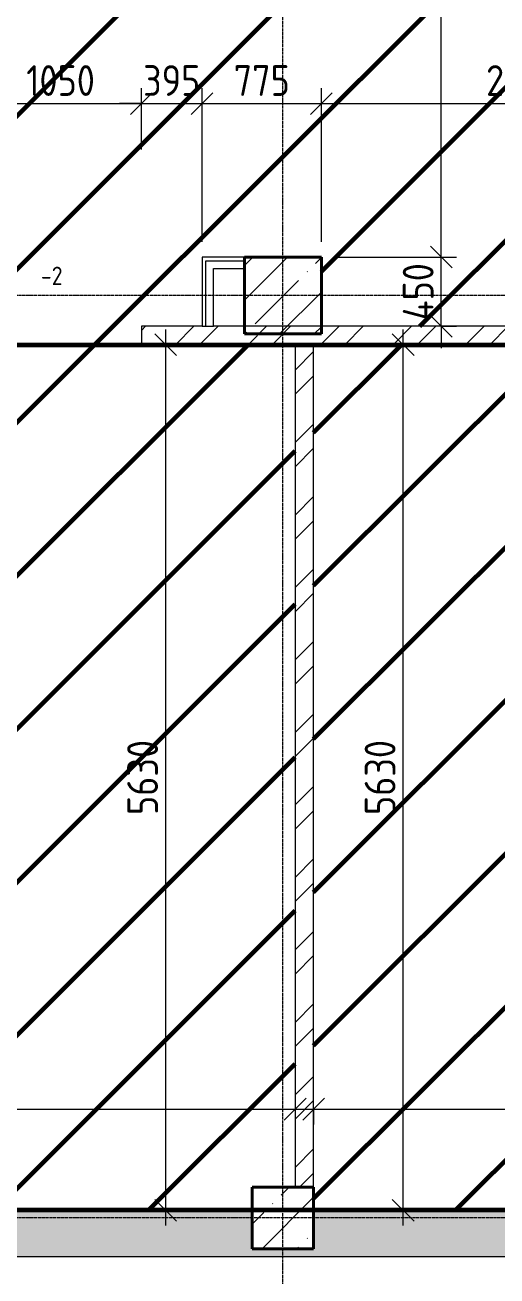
# Model space of a CAD drawing. Header units: millimetres. Extents: x -56773 to 323062, y -262288 to 76460.
# Drawn here: x 32124 to 35191, y -7372 to 765 of the extents above; entities that cross this region are included whole.
import ezdxf

# ---------------------------------------------------------------- set-up
doc = ezdxf.new("R2010")
doc.units = ezdxf.units.MM
doc.linetypes.add('ADSK_Линия сетки', pattern=[25, 20, -2.5, 0, -2.5])
for name, color, linetype, lineweight in [('1.1) Шлифовка потолка', 5, 'Continuous', 60), ('Марки', 7, 'Continuous', 20), ('Несущие колонны', 7, 'Continuous', 18), ('Оси', 7, 'Continuous', 9), ('Размеры', 7, 'Continuous', 9), ('Стены внутренние', 7, 'Continuous', 18), ('Стены штриховка', 7, 'Continuous', 9)]:
    doc.layers.add(name, color=color, linetype=linetype, lineweight=lineweight)
doc.styles.add('GOST Common_3', font='', dxfattribs={"width": 0.9, "height": 200})
doc.styles.add('GOST Common_9', font='', dxfattribs={"width": 0.9, "height": 120})
doc.styles.get('GOST Common_3').set_extended_font_data('GOST Common')
doc.styles.get('GOST Common_9').set_extended_font_data('GOST Common')
doc.dimstyles.new('ADSK_Основной_2_0', dxfattribs={"dimscale": 304.8, "dimtxt": 201.142999, "dimasz": 0.463911, "dimexe": 0.328084, "dimexo": 0.328084, "dimgap": 0.164042, "dimtad": 1, "dimdec": 3, "dimrnd": 0.001, "dimdsep": 46, "dimtxsty": 'GOST Common_3', "dimblk1": 'OBLIQUE', "dimblk2": 'OBLIQUE', "dimsah": 1, "dimcen": 0.09, "dimdle": 0.328084, "dimazin": 2, "dimtfac": 1, "dimtdec": 4, "dimtix": 1, "dimtmove": 0, "dimatfit": 3, "dimfxl": 1, "dimtvp": 1, "dimtolj": 1, "dimtzin": 0, "dimlwd": 20, "dimlwe": 20, "dimarcsym": 2})
doc.dimstyles.new('ADSK_Основной_2_0_2', dxfattribs={"dimscale": 304.8, "dimtxt": 201.142999, "dimasz": 0.463911, "dimexe": 0.328084, "dimexo": 0.328084, "dimgap": 0.164042, "dimtad": 1, "dimdec": 3, "dimrnd": 0.001, "dimdsep": 46, "dimtxsty": 'GOST Common_3', "dimblk1": 'OBLIQUE', "dimblk2": 'OBLIQUE', "dimsah": 1, "dimcen": 0.09, "dimdle": 0.328084, "dimazin": 2, "dimtfac": 1, "dimtdec": 4, "dimtix": 1, "dimtmove": 0, "dimatfit": 3, "dimfxl": 1, "dimtvp": 1, "dimtolj": 1, "dimtzin": 0, "dimlwd": 20, "dimlwe": 20, "dimarcsym": 2})
pattern_1 = [(45, (0, 0), (-224.5064, 224.5064), []), (45, (224.5, 0), (-224.5064, 224.5064), [396.875, -79.375, 3.353, -76.022])]
pattern_2 = [(45, (0, 0), (-235.7317, 235.7317), []), (45, (157.15, 0), (-235.7317, 235.7317), [])]

# ---------------------------------------------------------------- blocks, each defined once
blk = doc.blocks.new('ADSK_КолоннаЖБ_Прямоугольная - 400x400 мм-1809659-Кладочный план подвала')
at = {"layer": 'Несущие колонны', "lineweight": 40}
for p, q in [((-200, 200), (200, 200)), ((-200, -200), (-200, 200)), ((200, 200), (200, -200)), ((200, -200), (-200, -200))]:
    blk.add_line(p, q, dxfattribs=at)
blk = doc.blocks.new('ADSK_КолоннаЖБ_Прямоугольная - 500x500 мм-1807509-Кладочный план подвала')
at = {"layer": 'Несущие колонны', "lineweight": 40}
for p, q in [((-250, 250), (250, 250)), ((-250, -250), (-250, 250)), ((250, 250), (250, -250)), ((250, -250), (-250, -250))]:
    blk.add_line(p, q, dxfattribs=at)
blk = doc.blocks.new('_Oblique')
at = {"color": 0, "linetype": 'ByBlock', "lineweight": -2}
blk.add_line((-0.5, -0.5), (0.5, 0.5), dxfattribs=at)
blk = doc.blocks.new('DIMBLOCK282-Кладочный план подвала')
at = {"layer": 'Defpoints', "color": 0, "transparency": 16777216}
for p in [(32880, 253.7), (31830, -145), (32880, -145)]:
    blk.add_point(p, dxfattribs=at)
at = {"layer": 'Размеры', "color": 0, "lineweight": 20, "transparency": 16777216}
for p, q in [((31830, -45), (31830, 353.7)), ((32880, -45), (32880, 353.7)), ((31730, 253.7), (32980, 253.7))]:
    blk.add_line(p, q, dxfattribs=at)
at = {"layer": 'Размеры', "color": 0, "lineweight": 20, "transparency": 16777216, "xscale": 141.4, "yscale": 141.4, "zscale": 141.4, "rotation": 180}
blk.add_blockref('_Oblique', (31830, 253.7), dxfattribs=at)
at = {"layer": 'Размеры', "color": 0, "lineweight": 20, "transparency": 16777216, "xscale": 141.4, "yscale": 141.4, "zscale": 141.4}
blk.add_blockref('_Oblique', (32880, 253.7), dxfattribs=at)
at = {"layer": 'Размеры', "color": 0, "lineweight": 9, "transparency": 16777216, "insert": (32355, 403.7), "char_height": 200, "width": 560.473, "attachment_point": 5, "style": 'GOST Common_3'}
blk.add_mtext('\\A1;1050', dxfattribs=at)
blk = doc.blocks.new('DIMBLOCK283-Кладочный план подвала')
at = {"layer": 'Defpoints', "color": 0, "transparency": 16777216}
for p in [(33275, 253.7), (32880, -145), (33275, -745)]:
    blk.add_point(p, dxfattribs=at)
at = {"layer": 'Размеры', "color": 0, "lineweight": 20, "transparency": 16777216}
for p, q in [((32880, -45), (32880, 353.7)), ((33275, -645), (33275, 353.7)), ((32880, 253.7), (32738.6, 253.7)), ((32880, 253.7), (33275, 253.7)), ((33275, 253.7), (33416.4, 253.7))]:
    blk.add_line(p, q, dxfattribs=at)
at = {"layer": 'Размеры', "color": 0, "lineweight": 20, "transparency": 16777216, "xscale": 141.4, "yscale": 141.4, "zscale": 141.4}
blk.add_blockref('_Oblique', (32880, 253.7), dxfattribs=at)
at = {"layer": 'Размеры', "color": 0, "lineweight": 20, "transparency": 16777216, "xscale": 141.4, "yscale": 141.4, "zscale": 141.4, "rotation": 180}
blk.add_blockref('_Oblique', (33275, 253.7), dxfattribs=at)
at = {"layer": 'Размеры', "color": 0, "lineweight": 9, "transparency": 16777216, "insert": (33077.5, 403.7), "char_height": 200, "width": 454.106, "attachment_point": 5, "style": 'GOST Common_3'}
blk.add_mtext('\\A1;395', dxfattribs=at)
blk = doc.blocks.new('DIMBLOCK284-Кладочный план подвала')
at = {"layer": 'Defpoints', "color": 0, "transparency": 16777216}
for p in [(34050, 253.7), (33275, -745), (34050, -745)]:
    blk.add_point(p, dxfattribs=at)
at = {"layer": 'Размеры', "color": 0, "lineweight": 20, "transparency": 16777216}
for p, q in [((33275, -645), (33275, 353.7)), ((34050, -645), (34050, 353.7)), ((33175, 253.7), (34150, 253.7))]:
    blk.add_line(p, q, dxfattribs=at)
at = {"layer": 'Размеры', "color": 0, "lineweight": 20, "transparency": 16777216, "xscale": 141.4, "yscale": 141.4, "zscale": 141.4, "rotation": 180}
blk.add_blockref('_Oblique', (33275, 253.7), dxfattribs=at)
at = {"layer": 'Размеры', "color": 0, "lineweight": 20, "transparency": 16777216, "xscale": 141.4, "yscale": 141.4, "zscale": 141.4}
blk.add_blockref('_Oblique', (34050, 253.7), dxfattribs=at)
at = {"layer": 'Размеры', "color": 0, "lineweight": 9, "transparency": 16777216, "insert": (33662.5, 403.7), "char_height": 200, "width": 454.106, "attachment_point": 5, "style": 'GOST Common_3'}
blk.add_mtext('\\A1;775', dxfattribs=at)
blk = doc.blocks.new('DIMBLOCK285-Кладочный план подвала')
at = {"layer": 'Defpoints', "color": 0, "transparency": 16777216}
for p in [(36675, 253.7), (36675, -145), (34050, -745)]:
    blk.add_point(p, dxfattribs=at)
at = {"layer": 'Размеры', "color": 0, "lineweight": 20, "transparency": 16777216}
for p, q in [((34050, -645), (34050, 353.7)), ((36675, -45), (36675, 353.7)), ((33950, 253.7), (36775, 253.7))]:
    blk.add_line(p, q, dxfattribs=at)
at = {"layer": 'Размеры', "color": 0, "lineweight": 20, "transparency": 16777216, "xscale": 141.4, "yscale": 141.4, "zscale": 141.4, "rotation": 180}
blk.add_blockref('_Oblique', (34050, 253.7), dxfattribs=at)
at = {"layer": 'Размеры', "color": 0, "lineweight": 20, "transparency": 16777216, "xscale": 141.4, "yscale": 141.4, "zscale": 141.4}
blk.add_blockref('_Oblique', (36675, 253.7), dxfattribs=at)
at = {"layer": 'Размеры', "color": 0, "lineweight": 9, "transparency": 16777216, "insert": (35362.5, 403.7), "char_height": 200, "width": 605.475, "attachment_point": 5, "style": 'GOST Common_3'}
blk.add_mtext('\\A1;2625', dxfattribs=at)
blk = doc.blocks.new('DIMBLOCK387-Кладочный план подвала')
at = {"layer": 'Defpoints', "color": 0, "transparency": 16777216}
for p in [(28000, -6187.2), (33880, -6187.2), (33880, -6287.2)]:
    blk.add_point(p, dxfattribs=at)
at = {"layer": 'Размеры', "color": 0, "lineweight": 20, "transparency": 16777216}
for p, q in [((27900, -6287.2), (33980, -6287.2)), ((28000, -6287.2), (28000, -6387.2)), ((33880, -6287.2), (33880, -6387.2))]:
    blk.add_line(p, q, dxfattribs=at)
at = {"layer": 'Размеры', "color": 0, "lineweight": 20, "transparency": 16777216, "xscale": 141.4, "yscale": 141.4, "zscale": 141.4, "rotation": 180}
blk.add_blockref('_Oblique', (28000, -6287.2), dxfattribs=at)
at = {"layer": 'Размеры', "color": 0, "lineweight": 20, "transparency": 16777216, "xscale": 141.4, "yscale": 141.4, "zscale": 141.4}
blk.add_blockref('_Oblique', (33880, -6287.2), dxfattribs=at)
at = {"layer": 'Размеры', "color": 0, "lineweight": 9, "transparency": 16777216, "insert": (30940, -6137.2), "char_height": 200, "width": 605.475, "attachment_point": 5, "style": 'GOST Common_3'}
blk.add_mtext('\\A1;5880', dxfattribs=at)
blk = doc.blocks.new('DIMBLOCK388-Кладочный план подвала')
at = {"layer": 'Defpoints', "color": 0, "transparency": 16777216}
for p in [(32938.3, -1315), (33038.3, -1315), (32938.3, -6945)]:
    blk.add_point(p, dxfattribs=at)
at = {"layer": 'Размеры', "color": 0, "lineweight": 20, "transparency": 16777216}
for p, q in [((33038.3, -7045), (33038.3, -1215)), ((33038.3, -1315), (33138.3, -1315)), ((33038.3, -6945), (33138.3, -6945))]:
    blk.add_line(p, q, dxfattribs=at)
at = {"layer": 'Размеры', "color": 0, "lineweight": 20, "transparency": 16777216, "xscale": 141.4, "yscale": 141.4, "zscale": 141.4}
for p, rotation in [((33038.3, -1315), 90), ((33038.3, -6945), 270)]:
    blk.add_blockref('_Oblique', p, dxfattribs=dict(at, rotation=rotation))
at = {"layer": 'Размеры', "color": 0, "lineweight": 9, "transparency": 16777216, "insert": (32888.3, -4130), "char_height": 200, "width": 605.475, "attachment_point": 5, "rotation": 90, "style": 'GOST Common_3'}
blk.add_mtext('\\A1;5630', dxfattribs=at)
blk = doc.blocks.new('DIMBLOCK389-Кладочный план подвала')
at = {"layer": 'Defpoints', "color": 0, "transparency": 16777216}
for p in [(34000, -6187.2), (38000, -6187.2), (38000, -6287.2)]:
    blk.add_point(p, dxfattribs=at)
at = {"layer": 'Размеры', "color": 0, "lineweight": 20, "transparency": 16777216}
for p, q in [((33900, -6287.2), (38100, -6287.2)), ((34000, -6287.2), (34000, -6387.2)), ((38000, -6287.2), (38000, -6387.2))]:
    blk.add_line(p, q, dxfattribs=at)
at = {"layer": 'Размеры', "color": 0, "lineweight": 20, "transparency": 16777216, "xscale": 141.4, "yscale": 141.4, "zscale": 141.4, "rotation": 180}
blk.add_blockref('_Oblique', (34000, -6287.2), dxfattribs=at)
at = {"layer": 'Размеры', "color": 0, "lineweight": 20, "transparency": 16777216, "xscale": 141.4, "yscale": 141.4, "zscale": 141.4}
blk.add_blockref('_Oblique', (38000, -6287.2), dxfattribs=at)
at = {"layer": 'Размеры', "color": 0, "lineweight": 9, "transparency": 16777216, "insert": (36000, -6137.2), "char_height": 200, "width": 625.93, "attachment_point": 5, "style": 'GOST Common_3'}
blk.add_mtext('\\A1;4000', dxfattribs=at)
blk = doc.blocks.new('DIMBLOCK390-Кладочный план подвала')
at = {"layer": 'Defpoints', "color": 0, "transparency": 16777216}
for p in [(34481.9, -1315), (34581.9, -1315), (34481.9, -6945)]:
    blk.add_point(p, dxfattribs=at)
at = {"layer": 'Размеры', "color": 0, "lineweight": 20, "transparency": 16777216}
for p, q in [((34581.9, -7045), (34581.9, -1215)), ((34581.9, -1315), (34681.9, -1315)), ((34581.9, -6945), (34681.9, -6945))]:
    blk.add_line(p, q, dxfattribs=at)
at = {"layer": 'Размеры', "color": 0, "lineweight": 20, "transparency": 16777216, "xscale": 141.4, "yscale": 141.4, "zscale": 141.4}
for p, rotation in [((34581.9, -1315), 90), ((34581.9, -6945), 270)]:
    blk.add_blockref('_Oblique', p, dxfattribs=dict(at, rotation=rotation))
at = {"layer": 'Размеры', "color": 0, "lineweight": 9, "transparency": 16777216, "insert": (34431.9, -4130), "char_height": 200, "width": 605.475, "attachment_point": 5, "rotation": 90, "style": 'GOST Common_3'}
blk.add_mtext('\\A1;5630', dxfattribs=at)
blk = doc.blocks.new('DIMBLOCK510-Кладочный план подвала')
at = {"layer": 'Defpoints', "color": 0, "transparency": 16777216}
for p in [(34050, -745), (34829.3, -745), (34729.3, -1195)]:
    blk.add_point(p, dxfattribs=at)
at = {"layer": 'Размеры', "color": 0, "lineweight": 20, "transparency": 16777216}
for p, q in [((34829.3, -745), (34829.3, -603.6)), ((34150, -745), (34929.3, -745)), ((34829.3, -1195), (34829.3, -745)), ((34829.3, -1195), (34929.3, -1195)), ((34829.3, -1195), (34829.3, -1336.4))]:
    blk.add_line(p, q, dxfattribs=at)
at = {"layer": 'Размеры', "color": 0, "lineweight": 20, "transparency": 16777216, "xscale": 141.4, "yscale": 141.4, "zscale": 141.4}
for p, rotation in [((34829.3, -745), 270), ((34829.3, -1195), 90)]:
    blk.add_blockref('_Oblique', p, dxfattribs=dict(at, rotation=rotation))
at = {"layer": 'Размеры', "color": 0, "lineweight": 9, "transparency": 16777216, "insert": (34679.3, -970), "char_height": 200, "width": 474.561, "attachment_point": 5, "rotation": 90, "style": 'GOST Common_3'}
blk.add_mtext('\\A1;450', dxfattribs=at)
blk = doc.blocks.new('DIMBLOCK511-Кладочный план подвала')
at = {"layer": 'Defpoints', "color": 0, "transparency": 16777216}
for p in [(34400, 2880), (34829.3, 2880), (34050, -745)]:
    blk.add_point(p, dxfattribs=at)
at = {"layer": 'Размеры', "color": 0, "lineweight": 20, "transparency": 16777216}
for p, q in [((34829.3, -845), (34829.3, 2980)), ((34500, 2880), (34929.3, 2880)), ((34150, -745), (34929.3, -745))]:
    blk.add_line(p, q, dxfattribs=at)
at = {"layer": 'Размеры', "color": 0, "lineweight": 20, "transparency": 16777216, "xscale": 141.4, "yscale": 141.4, "zscale": 141.4}
for p, rotation in [((34829.3, 2880), 90), ((34829.3, -745), 270)]:
    blk.add_blockref('_Oblique', p, dxfattribs=dict(at, rotation=rotation))
at = {"layer": 'Размеры', "color": 0, "lineweight": 9, "transparency": 16777216, "insert": (34679.3, 1067.5), "char_height": 200, "width": 605.475, "attachment_point": 5, "rotation": 90, "style": 'GOST Common_3'}
blk.add_mtext('\\A1;3625', dxfattribs=at)

msp = doc.modelspace()

# ---------------------------------------------------------------- hatches: boundary and pattern name
at = {"layer": '1.1) Шлифовка потолка', "transparency": 33554687}
h = msp.add_hatch(dxfattribs=at)
h.set_pattern_fill('ANSI31', color=256, scale=222)
h.paths.add_polyline_path([(42120, 1729.969), (42000, 1729.969), (42000, 2604.969), (42000, 3604.969), (41100, 3604.969), (41100, 3724.969), (40200, 3724.969), (40200, 3604.969), (40050, 3604.969), (40050, 3154.969), (40050, 2879.969), (39275, 2879.969), (39275, 3604.969), (39085, 3604.969), (39085, 3724.969), (37885, 3724.969), (37885, 3604.969), (34400, 3604.969), (34400, 2879.969), (30675, 2879.969), (30675, 3604.969), (30495, 3604.969), (30495, 3724.969), (29295, 3724.969), (29295, 3604.969), (28325, 3604.969), (28325, 3154.969), (28050, 3154.969), (27550, 3154.969), (27550, 3604.969), (25015, 3604.969), (25015, 3724.969), (23815, 3724.969), (23815, 3604.969), (22050, 3604.969), (22050, 3154.969), (21550, 3154.969), (21275, 3154.969), (21275, 3604.969), (21040, 3604.969), (21040, 3724.969), (19990, 3724.969), (19990, 3604.969), (18420, 3604.969), (18420, 3724.969), (17370, 3724.969), (17370, 3604.969), (16325, 3604.969), (16325, 3154.969), (16050, 3154.969), (15550, 3154.969), (15550, 3604.969), (15050, 3604.969), (15050, 3154.969), (14550, 3154.969), (14550, 3604.969), (14460, 3604.969), (14460, 3724.969), (13410, 3724.969), (13410, 3604.969), (13375, 3604.969), (13375, 2929.969), (12600, 2929.969), (12600, 2604.969), (12150, 2604.969), (10600, 2604.969), (8800, 2604.969), (6005, 2604.969), (6005, 2829.969), (4205, 2829.969), (1410, 2829.969), (1410, 2064.969), (1410, 14.969), (1410, -425.031), (3100, -425.031), (3100, -545.031), (3000, -545.031), (3000, -745.031), (3050, -745.031), (3050, -1245.031), (3050, -1315.031), (4250, -1315.031), (4250, -545.031), (4150, -545.031), (4150, -425.031), (4520, -425.031), (4520, -545.031), (4370, -545.031), (4370, -1315.031), (6200, -1315.031), (6200, -545.031), (5570, -545.031), (5570, -425.031), (6975, -425.031), (6975, -545.031), (6775, -545.031), (6775, -820.031), (6400, -820.031), (6400, -1315.031), (8600, -1315.031), (8600, -1245.031), (8550, -1245.031), (8550, -745.031), (8600, -745.031), (8600, -545.031), (8025, -545.031), (8025, -425.031), (11245, -425.031), (11245, -1195.031), (12480, -1195.031), (12480, -1315.031), (14030, -1315.031), (14030, -1195.031), (14550, -1195.031), (14550, -745.031), (15050, -745.031), (15050, -1195.031), (15550, -1195.031), (15550, -745.031), (16050, -745.031), (16325, -745.031), (16325, -1195.031), (16705, -1195.031), (16705, -1315.031), (17905, -1315.031), (17905, -1195.031), (18200, -1195.031), (18200, -470.031), (22050, -470.031), (22050, -745.031), (22050, -1195.031), (26055, -1195.031), (26055, -1315.031), (27255, -1315.031), (27255, -1195.031), (27550, -1195.031), (27550, -745.031), (27550, -470.031), (30645, -470.031), (30645, -1195.031), (31830, -1195.031), (31830, -1315.031), (32880, -1315.031), (32880, -1195.031), (33275, -1195.031), (33275, -745.031), (33550, -745.031), (34050, -745.031), (34050, -1195.031), (36675, -1195.031), (36675, -1315.031), (37725, -1315.031), (37725, -1195.031), (39275, -1195.031), (39275, -745.031), (39550, -745.031), (40050, -745.031), (40050, -1195.031), (40255, -1195.031), (40255, -1315.031), (41455, -1315.031), (41455, -1195.031), (42000, -1195.031), (42000, -320.031), (42120, -320.031)])
h = msp.add_hatch(dxfattribs=at)
h.set_pattern_fill('ANSI31', color=256, scale=222)
h.paths.add_polyline_path([(33880, -1315.031), (28000, -1315.031), (28000, -6795.031), (28000, -6945.031), (33600, -6945.031), (33600, -6795.031), (33880, -6795.031)])
h = msp.add_hatch(dxfattribs=at)
h.set_pattern_fill('ANSI31', color=256, scale=222)
h.paths.add_polyline_path([(38000, -1315.031), (34000, -1315.031), (34000, -6795.031), (34000, -6945.031), (38000, -6945.031)])
at = {"layer": 'Несущие колонны', "lineweight": 9}
h = msp.add_hatch(dxfattribs=at)
h.set_pattern_fill('FP_3', color=256, style=0, pattern_type=2)
h.set_pattern_definition(pattern_1)
h.paths.add_polyline_path([(34050, -1245.031), (34050, -745.031), (33550, -745.031), (33550, -1245.031)])
h = msp.add_hatch(dxfattribs=at)
h.set_pattern_fill('FP_3', color=256, style=0, pattern_type=2)
h.set_pattern_definition(pattern_1)
h.paths.add_polyline_path([(33600, -7195.031), (34000, -7195.031), (34000, -6795.031), (33600, -6795.031), (33600, -6945.031)])
at = {"layer": 'Стены внутренние', "lineweight": 9}
h = msp.add_hatch(dxfattribs=at)
h.set_pattern_fill('FP_2', color=256, style=0, pattern_type=2)
h.set_pattern_definition(pattern_2)
h.paths.add_polyline_path([(61550, -1315.031), (61550, -1245.031), (61350, -1245.031), (61350, -1195.031), (61175, -1195.031), (61175, -1315.031)])
h.paths.add_polyline_path([(60125, -1315.031), (60125, -1195.031), (55850, -1195.031), (55850, -1245.031), (55350, -1245.031), (55350, -1195.031), (52020, -1195.031), (52020, -1315.031), (58221.4367, -1315.031)])
h.paths.add_polyline_path([(49850, -1315.031), (50470, -1315.031), (50470, -1195.031), (49850, -1195.031), (49850, -1245.031), (49350, -1245.031), (49350, -1195.031), (47800, -1195.031), (47800, -1315.031), (49620, -1315.031)])
h.paths.add_polyline_path([(46750, -1315.031), (46750, -1195.031), (45475, -1195.031), (45475, -1315.031), (45720, -1315.031)])
h.paths.add_polyline_path([(44275, -1315.031), (44275, -1195.031), (41455, -1195.031), (41455, -1315.031), (42400, -1315.031)])
h.paths.add_polyline_path([(40255, -1315.031), (40255, -1195.031), (37725, -1195.031), (37725, -1315.031), (38295, -1315.031)])
h.paths.add_polyline_path([(36478.0028, -1315.031), (36675, -1315.031), (36675, -1195.031), (32880, -1195.031), (32880, -1315.031), (34000, -1315.031)])
h.paths.add_polyline_path([(31830, -1315.031), (31830, -1195.031), (28050, -1195.031), (28050, -1245.031), (28000, -1245.031), (28000, -1315.031), (31042.1443, -1315.031)])
h = msp.add_hatch(dxfattribs=at)
h.set_pattern_fill('FP_2', color=256, style=0, pattern_type=2)
h.set_pattern_definition(pattern_2)
h.paths.add_polyline_path([(34000, -6795.031), (34000, -1315.031), (33880, -1315.031), (33880, -6795.031)])
h = msp.add_hatch(dxfattribs=at)
h.set_pattern_fill('FP_3', color=256, style=0, pattern_type=2)
h.set_pattern_definition(pattern_1)
h.paths.add_polyline_path([(61550, -7245.031), (61550, -6945.031), (49800, -6945.031), (49800, -7195.031), (49400, -7195.031), (49400, -6945.031), (34000, -6945.031), (34000, -7195.031), (33600, -7195.031), (33600, -6945.031), (28000, -6945.031), (28000, -7195.031), (27600, -7195.031), (27600, -6945.031), (22000, -6945.031), (22000, -7195.031), (21600, -7195.031), (21600, -6945.031), (9000, -6945.031), (9000, -7195.031), (8600, -7195.031), (8600, -6945.031), (3000, -6945.031), (3000, -7195.031), (2600, -7195.031), (2600, -6945.031), (-13400, -6945.031), (-13400, -7195.031), (-13800, -7195.031), (-13800, -6945.031), (-19400, -6945.031), (-19400, -7195.031), (-19550, -7195.031), (-19550, -7245.031), (52785.5782, -7245.031)])

# ---------------------------------------------------------------- linework, layer by layer
at = {"layer": '1.1) Шлифовка потолка'}
msp.add_lwpolyline([(61550, -6945.031), (-19550, -6945.031), (-19550, -1315.031), (61550, -1315.031)], close=True, dxfattribs=at)
at = {"layer": 'Несущие колонны', "lineweight": 9}
for p, q in [((34050, -745.031), (33550, -745.031)), ((33550, -745.031), (33550, -1245.031)), ((34050, -1245.031), (34050, -745.031)), ((33550, -1245.031), (34050, -1245.031)), ((33880, -6795.031), (33600, -6795.031)), ((33600, -6795.031), (33600, -6945.031)), ((34000, -6795.031), (33880, -6795.031)), ((34000, -6945.031), (34000, -6795.031))]:
    msp.add_line(p, q, dxfattribs=at)
at = {"layer": 'Оси', "linetype": 'ADSK_Линия сетки', "lineweight": 5}
for p, q in [((33800, -10973.8823), (33800, 10027.4451)), ((62221.372, -995.031), (-25240.0967, -995.031)), ((62221.372, -6995.031), (-25240.0967, -6995.031))]:
    msp.add_line(p, q, dxfattribs=at)
at = {"layer": 'Стены внутренние', "lineweight": 5}
for p, q in [((33550, -745.031), (33275, -745.031)), ((33275, -745.031), (33275, -1195.031)), ((33550, -820.031), (33550, -745.031)), ((33350, -820.031), (33550, -820.031)), ((33350, -1195.031), (33350, -820.031)), ((33275, -1195.031), (32880, -1195.031)), ((32880, -1195.031), (32880, -1315.031)), ((36675, -1195.031), (33350, -1195.031)), ((32880, -1315.031), (33880, -1315.031)), ((33880, -1315.031), (33880, -6795.031)), ((34000, -1315.031), (36675, -1315.031)), ((34000, -6795.031), (34000, -1315.031)), ((33880, -6795.031), (34000, -6795.031)), ((33600, -6945.031), (28000, -6945.031)), ((38000, -6945.031), (34000, -6945.031)), ((-19850, -7245.031), (61850, -7245.031))]:
    msp.add_line(p, q, dxfattribs=at)
at = {"layer": 'Стены штриховка', "lineweight": 9}
for p, q in [((33300, -770.031), (33550, -770.031)), ((33300, -1195.031), (33300, -770.031)), ((33275, -1195.031), (33350, -1195.031))]:
    msp.add_line(p, q, dxfattribs=at)

# ---------------------------------------------------------------- block references
at = {"layer": 'Несущие колонны', "lineweight": 40, "rotation": 89.9999999999999}
for name, p in [('ADSK_КолоннаЖБ_Прямоугольная - 500x500 мм-1807509-Кладочный план подвала', (33800, -995.031)), ('ADSK_КолоннаЖБ_Прямоугольная - 400x400 мм-1809659-Кладочный план подвала', (33800, -6995.031))]:
    msp.add_blockref(name, p, dxfattribs=at)

# ---------------------------------------------------------------- texts
at = {"layer": 'Марки', "lineweight": 9, "insert": (32227.2875, -806.7186), "char_height": 120, "width": 389.620125, "attachment_point": 1, "style": 'GOST Common_9'}
msp.add_mtext('-2', dxfattribs=at)

# ---------------------------------------------------------------- dimensions: what is measured, and where the dimension line sits
at = {"layer": 'Размеры', "lineweight": 9}
for base, p1, p2, override, picture, middle in [((34829.3053, 2879.969), (34050, -745.031), (34400, 2879.969), {"dimpost": '<>', "dimfxl": 3641.857356}, 'DIMBLOCK511-Кладочный план подвала', (34679.3053, 1067.469)), ((34829.3053, -745.031), (34729.3204, -1195.031), (34050, -745.031), {"dimpost": '<>', "dimfxl": 814.847382}, 'DIMBLOCK510-Кладочный план подвала', (34679.3053, -970.031)), ((33038.322, -1315.031), (32938.3371, -6945.031), (32938.3371, -1315.031), {"dimpost": '<>', "dimfxl": 5630}, 'DIMBLOCK388-Кладочный план подвала', (32888.322, -4130.031)), ((34581.8858, -1315.031), (34481.9009, -6945.031), (34481.9009, -1315.031), {"dimpost": '<>', "dimfxl": 5630}, 'DIMBLOCK390-Кладочный план подвала', (34431.8858, -4130.031))]:
    dim = msp.add_linear_dim(base=base, p1=p1, p2=p2, angle=90, dimstyle='ADSK_Основной_2_0_2', override=override, dxfattribs=at)
    dim.commit()
    dim.dimension.update_dxf_attribs({"geometry": picture, "text_midpoint": middle})
for base, p1, p2, dimstyle, override, picture, middle in [((32880, 253.7444), (31830, -145.031), (32880, -145.031), 'ADSK_Основной_2_0', {"dimpost": '<>', "dimfxl": 1050}, 'DIMBLOCK282-Кладочный план подвала', (32355, 403.7444)), ((33275, 253.7444), (32880, -145.031), (33275, -745.031), 'ADSK_Основной_2_0', {"dimpost": '<>', "dimfxl": 718.348801}, 'DIMBLOCK283-Кладочный план подвала', (33077.5, 403.7444)), ((34050, 253.7444), (33275, -745.031), (34050, -745.031), 'ADSK_Основной_2_0', {"dimpost": '<>', "dimfxl": 775}, 'DIMBLOCK284-Кладочный план подвала', (33662.5, 403.7444)), ((36675, 253.7444), (34050, -745.031), (36675, -145.031), 'ADSK_Основной_2_0', {"dimpost": '<>', "dimfxl": 2692.698461}, 'DIMBLOCK285-Кладочный план подвала', (35362.5, 403.7444)), ((33880, -6287.1756), (28000, -6187.1907), (33880, -6187.1907), 'ADSK_Основной_2_0_2', {"dimpost": '<>', "dimfxl": 5880}, 'DIMBLOCK387-Кладочный план подвала', (30940, -6137.1756)), ((38000, -6287.1756), (34000, -6187.1907), (38000, -6187.1907), 'ADSK_Основной_2_0_2', {"dimpost": '<>', "dimfxl": 4000}, 'DIMBLOCK389-Кладочный план подвала', (36000, -6137.1756))]:
    dim = msp.add_linear_dim(base=base, p1=p1, p2=p2, dimstyle=dimstyle, override=override, dxfattribs=at)
    dim.commit()
    dim.dimension.update_dxf_attribs({"geometry": picture, "text_midpoint": middle})

doc.saveas('drawing.dxf')
